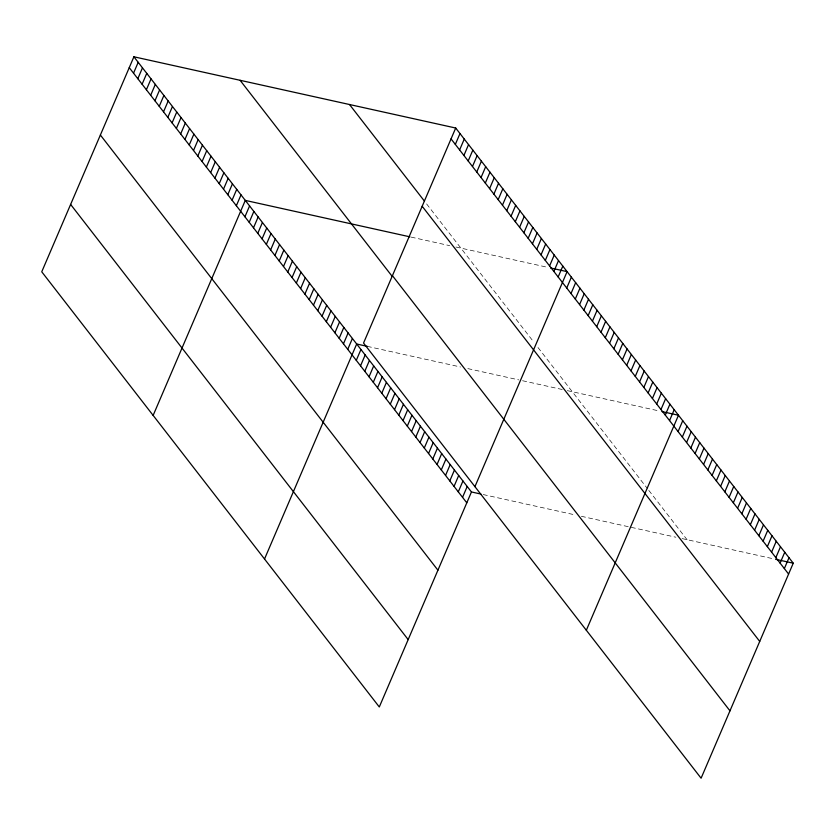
<?xml version="1.0" encoding="UTF-8"?>
<svg xmlns="http://www.w3.org/2000/svg" width="835" height="835" viewBox="0 0 835 835"><rect width="100%" height="100%" fill="white"/><g stroke="black" fill="none" stroke-linecap="round" stroke-linejoin="round"><path stroke-width="0.63" stroke-dasharray="4.17 3.13" d="M411.164 237.119L449.71 245.647M455.931 247.024L548.219 267.45M367.306 346.358L460.523 366.993M467.851 368.611L518.827 379.894M522.553 380.729L562.341 389.527M567.32 390.634L659.608 411.06M483.246 494.57L575.284 514.944M581.379 516.301L675.87 537.218M682.08 538.585L774.369 559.022M426.622 203.938L533.732 342.026M538.011 347.548L647.386 488.548M648.805 490.375L687.059 539.692"/><path stroke-width="1.25" d="M133.903 56.79L41.75 271.803L379.299 706.974L471.451 491.961L133.903 56.79L455.701 128.026L793.25 563.197L701.097 778.21L363.549 343.039L455.701 128.026M133.537 73.167L138.192 62.312M137.817 78.699L142.472 67.844M142.107 84.22L146.751 73.365M146.386 89.742L151.041 78.887M150.676 95.263L155.32 84.408M154.955 100.784L159.61 89.929M159.245 106.316L163.89 95.461M163.524 111.838L168.179 100.983M167.814 117.359L172.459 106.504M172.093 122.881L176.749 112.026M176.373 128.402L181.028 117.547M180.663 133.924L185.318 123.069M184.942 139.455L189.597 128.6M189.232 144.977L193.887 134.122M193.511 150.498L198.166 139.643M197.801 156.02L202.456 145.165M202.08 161.541L206.736 150.686M206.37 167.063L211.015 156.218M210.65 172.595L215.305 161.739M214.939 178.116L219.584 167.261M219.219 183.637L223.874 172.782M223.509 189.159L228.153 178.304M227.788 194.68L232.443 183.825M232.078 200.212L236.722 189.357M236.357 205.734L241.012 194.879M153.139 415.412L245.292 200.4L409.922 236.837M244.926 216.776L249.582 205.921M249.206 222.298L253.861 211.443M253.496 227.819L258.151 216.975M257.775 233.351L262.43 222.496M262.065 238.873L266.72 228.018M266.344 244.394L270.999 233.539M270.634 249.915L275.279 239.06M274.913 255.437L279.568 244.582M279.203 260.969L283.848 250.114M283.483 266.49L288.138 255.635M287.772 272.012L292.417 261.157M292.052 277.533L296.707 266.678M296.341 283.055L300.986 272.2M300.621 288.576L305.276 277.721M304.911 294.108L309.555 283.253M309.19 299.629L313.845 288.774M313.469 305.151L318.125 294.296M317.759 310.672L322.414 299.817M322.039 316.194L326.694 305.339M326.328 321.726L330.984 310.87M330.608 327.247L335.263 316.392M334.898 332.768L339.553 321.913M339.177 338.29L343.832 327.435M343.467 343.811L348.111 332.956M347.746 349.333L352.401 338.478M264.528 559.012L356.681 344.01L367.306 346.358M356.284 360.344L360.939 349.489M360.532 365.824L365.187 354.969M455.336 144.403L459.991 133.548M364.78 371.304L369.435 360.449M459.615 149.924L464.27 139.069M369.039 376.783L373.683 365.928M463.905 155.456L468.56 144.601M373.287 382.263L377.942 371.408M468.184 160.978L472.84 150.123M377.535 387.743L382.19 376.888M472.474 166.499L477.119 155.644M381.783 393.222L386.438 382.367M476.754 172.02L481.409 161.165M386.041 398.702L390.686 387.847M481.043 177.542L485.688 166.687M390.289 404.182L394.945 393.327M485.323 183.063L489.978 172.208M394.537 409.661L399.193 398.806M489.613 188.595L494.257 177.74M398.786 415.141L403.441 404.286M493.892 194.117L498.547 183.262M403.044 420.621L407.689 409.766M498.182 199.638L502.827 188.783M407.292 426.101L411.947 415.245M502.461 205.159L507.116 194.304M411.54 431.58L416.195 420.725M506.741 210.681L511.396 199.826M415.788 437.06L420.443 426.205M511.03 216.213L515.686 205.358M420.047 442.54L424.691 431.685M515.31 221.734L519.965 210.879M424.295 448.019L428.95 437.164M519.6 227.256L524.255 216.401M428.543 453.499L433.198 442.644M523.879 232.777L528.534 221.922M432.791 458.979L437.446 448.124M528.169 238.299L532.824 227.444M437.049 464.458L441.694 453.603M532.448 243.82L537.103 232.965M441.298 469.938L445.942 459.083M536.738 249.352L541.383 238.497M445.546 475.418L450.201 464.563M541.017 254.873L545.672 244.018M449.794 480.897L454.449 470.042M545.307 260.395L549.952 249.54M454.042 486.377L458.697 475.522M549.587 265.916L554.242 255.061M458.3 491.857L462.945 481.002M553.876 271.438L558.521 260.583M462.548 497.336L467.203 486.481M558.156 276.969L562.811 266.115M474.938 486.638L567.09 271.636L550.578 267.972M566.725 288.012L571.38 277.157M571.004 293.534L575.659 282.679M575.294 299.055L579.949 288.2M579.573 304.577L584.229 293.722M583.863 310.109L588.518 299.254M588.143 315.63L592.798 304.775M592.433 321.151L597.088 310.296M596.712 326.673L601.367 315.818M601.002 332.194L605.646 321.339M605.281 337.716L609.936 326.871M609.571 343.248L614.216 332.393M613.85 348.769L618.505 337.914M618.14 354.291L622.785 343.435M622.419 359.812L627.075 348.957M626.709 365.333L631.354 354.478M630.989 370.865L635.644 360.01M635.268 376.387L639.923 365.532M639.558 381.908L644.213 371.053M643.837 387.43L648.492 376.575M648.127 392.951L652.782 382.096M652.406 398.472L657.061 387.628M656.696 404.004L661.351 393.149M660.976 409.526L665.631 398.671M665.265 415.047L669.91 404.192M669.545 420.569L674.2 409.714M586.327 630.248L678.479 415.235L661.967 411.582M678.083 431.57L682.738 420.715M682.331 437.049L686.986 426.194M686.579 442.529L691.234 431.674M690.837 448.009L695.482 437.164M695.085 453.488L699.74 442.644M699.333 458.979L703.989 448.124M703.581 464.458L708.237 453.603M707.84 469.938L712.485 459.083M712.088 475.418L716.743 464.563M716.336 480.897L720.991 470.042M720.584 486.377L725.239 475.522M724.843 491.857L729.487 481.002M729.091 497.336L733.746 486.481M733.339 502.816L737.994 491.961M737.587 508.296L742.242 497.441M741.845 513.775L746.49 502.92M746.093 519.255L750.748 508.4M750.341 524.735L754.997 513.88M754.59 530.215L759.245 519.36M758.848 535.694L763.493 524.839M763.096 541.174L767.751 530.319M767.344 546.654L771.999 535.799M771.592 552.133L776.247 541.278M775.851 557.613L780.495 546.758M780.099 563.093L784.754 552.238M784.347 568.572L789.002 557.717M471.451 491.961L480.887 494.049M775.548 559.283L793.25 563.197M451.046 138.881L788.595 574.052M349.51 104.521L424.483 201.183M422.176 206.255L759.725 641.426M392.429 275.665L729.967 710.835M240.094 80.296L392.189 276.375M129.248 67.645L466.796 502.816M100.377 135.02L437.926 570.19M70.62 204.429L408.169 639.6"/></g></svg>
